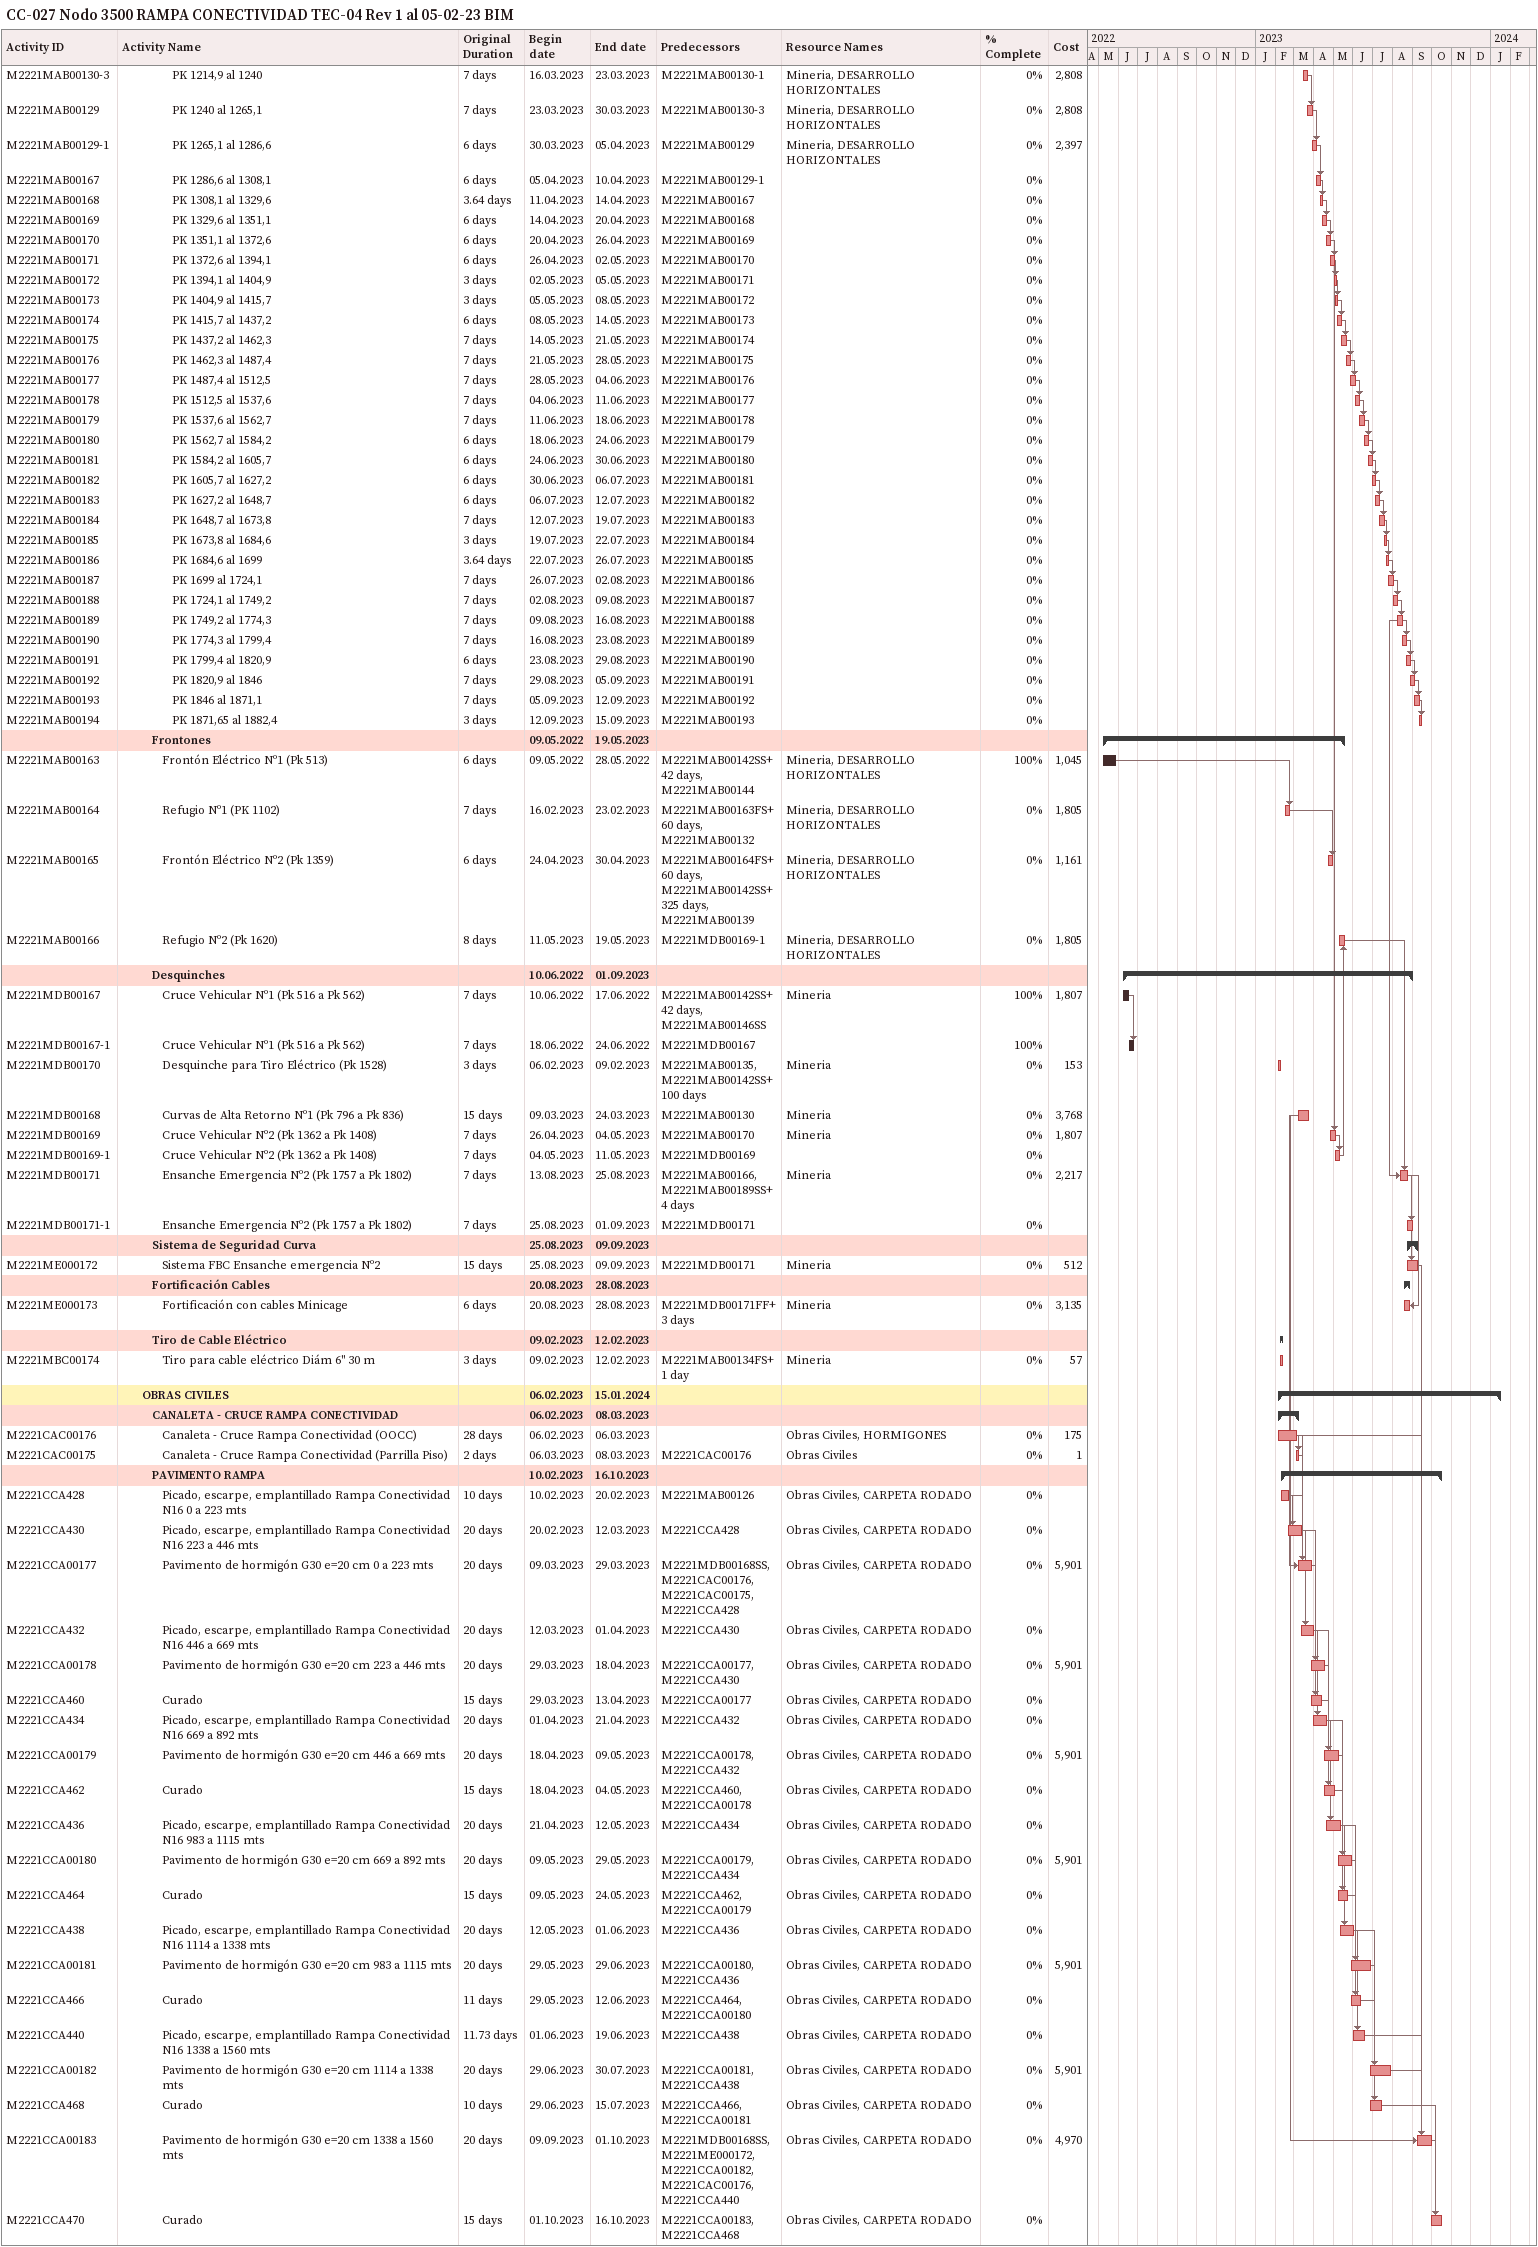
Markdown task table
CC-027 Nodo 3500 RAMPA CONECTIVIDAD TEC-04 Rev 1 al 05-02-23 BIM

| ID | Level | Task | Original duration | Start | Finish | Predecessors | Resources | % complete | Cost |
|---|---|---|---|---|---|---|---|---|---|
| M2221MAB00130-3 | 6 | PK 1214,9 al 1240 | 7d | 2023-03-16 | 2023-03-23 | M2221MAB00130-1 | Mineria, DESARROLLO HORIZONTALES | 0 | 2808 |
| M2221MAB00129 | 6 | PK 1240 al 1265,1 | 7d | 2023-03-23 | 2023-03-30 | M2221MAB00130-3 | Mineria, DESARROLLO HORIZONTALES | 0 | 2808 |
| M2221MAB00129-1 | 6 | PK 1265,1 al 1286,6 | 6d | 2023-03-30 | 2023-04-05 | M2221MAB00129 | Mineria, DESARROLLO HORIZONTALES | 0 | 2397 |
| M2221MAB00167 | 6 | PK 1286,6 al 1308,1 | 6d | 2023-04-05 | 2023-04-10 | M2221MAB00129-1 |  | 0 |  |
| M2221MAB00168 | 6 | PK 1308,1 al 1329,6 | 3.64d | 2023-04-11 | 2023-04-14 | M2221MAB00167 |  | 0 |  |
| M2221MAB00169 | 6 | PK 1329,6 al 1351,1 | 6d | 2023-04-14 | 2023-04-20 | M2221MAB00168 |  | 0 |  |
| M2221MAB00170 | 6 | PK 1351,1 al 1372,6 | 6d | 2023-04-20 | 2023-04-26 | M2221MAB00169 |  | 0 |  |
| M2221MAB00171 | 6 | PK 1372,6 al 1394,1 | 6d | 2023-04-26 | 2023-05-02 | M2221MAB00170 |  | 0 |  |
| M2221MAB00172 | 6 | PK 1394,1 al 1404,9 | 3d | 2023-05-02 | 2023-05-05 | M2221MAB00171 |  | 0 |  |
| M2221MAB00173 | 6 | PK 1404,9 al 1415,7 | 3d | 2023-05-05 | 2023-05-08 | M2221MAB00172 |  | 0 |  |
| M2221MAB00174 | 6 | PK 1415,7 al 1437,2 | 6d | 2023-05-08 | 2023-05-14 | M2221MAB00173 |  | 0 |  |
| M2221MAB00175 | 6 | PK 1437,2 al 1462,3 | 7d | 2023-05-14 | 2023-05-21 | M2221MAB00174 |  | 0 |  |
| M2221MAB00176 | 6 | PK 1462,3 al 1487,4 | 7d | 2023-05-21 | 2023-05-28 | M2221MAB00175 |  | 0 |  |
| M2221MAB00177 | 6 | PK 1487,4 al 1512,5 | 7d | 2023-05-28 | 2023-06-04 | M2221MAB00176 |  | 0 |  |
| M2221MAB00178 | 6 | PK 1512,5 al 1537,6 | 7d | 2023-06-04 | 2023-06-11 | M2221MAB00177 |  | 0 |  |
| M2221MAB00179 | 6 | PK 1537,6 al 1562,7 | 7d | 2023-06-11 | 2023-06-18 | M2221MAB00178 |  | 0 |  |
| M2221MAB00180 | 6 | PK 1562,7 al 1584,2 | 6d | 2023-06-18 | 2023-06-24 | M2221MAB00179 |  | 0 |  |
| M2221MAB00181 | 6 | PK 1584,2 al 1605,7 | 6d | 2023-06-24 | 2023-06-30 | M2221MAB00180 |  | 0 |  |
| M2221MAB00182 | 6 | PK 1605,7 al 1627,2 | 6d | 2023-06-30 | 2023-07-06 | M2221MAB00181 |  | 0 |  |
| M2221MAB00183 | 6 | PK 1627,2 al 1648,7 | 6d | 2023-07-06 | 2023-07-12 | M2221MAB00182 |  | 0 |  |
| M2221MAB00184 | 6 | PK 1648,7 al 1673,8 | 7d | 2023-07-12 | 2023-07-19 | M2221MAB00183 |  | 0 |  |
| M2221MAB00185 | 6 | PK 1673,8 al 1684,6 | 3d | 2023-07-19 | 2023-07-22 | M2221MAB00184 |  | 0 |  |
| M2221MAB00186 | 6 | PK 1684,6 al 1699 | 3.64d | 2023-07-22 | 2023-07-26 | M2221MAB00185 |  | 0 |  |
| M2221MAB00187 | 6 | PK 1699 al 1724,1 | 7d | 2023-07-26 | 2023-08-02 | M2221MAB00186 |  | 0 |  |
| M2221MAB00188 | 6 | PK 1724,1 al 1749,2 | 7d | 2023-08-02 | 2023-08-09 | M2221MAB00187 |  | 0 |  |
| M2221MAB00189 | 6 | PK 1749,2 al 1774,3 | 7d | 2023-08-09 | 2023-08-16 | M2221MAB00188 |  | 0 |  |
| M2221MAB00190 | 6 | PK 1774,3 al 1799,4 | 7d | 2023-08-16 | 2023-08-23 | M2221MAB00189 |  | 0 |  |
| M2221MAB00191 | 6 | PK 1799,4 al 1820,9 | 6d | 2023-08-23 | 2023-08-29 | M2221MAB00190 |  | 0 |  |
| M2221MAB00192 | 6 | PK 1820,9 al 1846 | 7d | 2023-08-29 | 2023-09-05 | M2221MAB00191 |  | 0 |  |
| M2221MAB00193 | 6 | PK 1846 al 1871,1 | 7d | 2023-09-05 | 2023-09-12 | M2221MAB00192 |  | 0 |  |
| M2221MAB00194 | 6 | PK 1871,65 al 1882,4 | 3d | 2023-09-12 | 2023-09-15 | M2221MAB00193 |  | 0 |  |
|  | 4 | **Frontones** |  | 2022-05-09 | 2023-05-19 |  |  |  |  |
| M2221MAB00163 | 5 | Frontón Eléctrico Nº1 (Pk 513) | 6d | 2022-05-09 | 2022-05-28 | M2221MAB00142SS+42d, M2221MAB00144 | Mineria, DESARROLLO HORIZONTALES | 100 | 1045 |
| M2221MAB00164 | 5 | Refugio Nº1 (PK 1102) | 7d | 2023-02-16 | 2023-02-23 | M2221MAB00163FS+60d, M2221MAB00132 | Mineria, DESARROLLO HORIZONTALES | 0 | 1805 |
| M2221MAB00165 | 5 | Frontón Eléctrico Nº2 (Pk 1359) | 6d | 2023-04-24 | 2023-04-30 | M2221MAB00164FS+60d, M2221MAB00142SS+325d, M2221MAB00139 | Mineria, DESARROLLO HORIZONTALES | 0 | 1161 |
| M2221MAB00166 | 5 | Refugio Nº2 (Pk 1620) | 8d | 2023-05-11 | 2023-05-19 | M2221MDB00169-1 | Mineria, DESARROLLO HORIZONTALES | 0 | 1805 |
|  | 4 | **Desquinches** |  | 2022-06-10 | 2023-09-01 |  |  |  |  |
| M2221MDB00167 | 5 | Cruce Vehicular Nº1 (Pk 516 a Pk 562) | 7d | 2022-06-10 | 2022-06-17 | M2221MAB00142SS+42d, M2221MAB00146SS | Mineria | 100 | 1807 |
| M2221MDB00167-1 | 5 | Cruce Vehicular Nº1 (Pk 516 a Pk 562) | 7d | 2022-06-18 | 2022-06-24 | M2221MDB00167 |  | 100 |  |
| M2221MDB00170 | 5 | Desquinche para Tiro Eléctrico (Pk 1528) | 3d | 2023-02-06 | 2023-02-09 | M2221MAB00135, M2221MAB00142SS+100d | Mineria | 0 | 153 |
| M2221MDB00168 | 5 | Curvas de Alta Retorno Nº1 (Pk 796 a Pk 836) | 15d | 2023-03-09 | 2023-03-24 | M2221MAB00130 | Mineria | 0 | 3768 |
| M2221MDB00169 | 5 | Cruce Vehicular Nº2 (Pk 1362 a Pk 1408) | 7d | 2023-04-26 | 2023-05-04 | M2221MAB00170 | Mineria | 0 | 1807 |
| M2221MDB00169-1 | 5 | Cruce Vehicular Nº2 (Pk 1362 a Pk 1408) | 7d | 2023-05-04 | 2023-05-11 | M2221MDB00169 |  | 0 |  |
| M2221MDB00171 | 5 | Ensanche Emergencia Nº2 (Pk 1757 a Pk 1802) | 7d | 2023-08-13 | 2023-08-25 | M2221MAB00166, M2221MAB00189SS+4d | Mineria | 0 | 2217 |
| M2221MDB00171-1 | 5 | Ensanche Emergencia Nº2 (Pk 1757 a Pk 1802) | 7d | 2023-08-25 | 2023-09-01 | M2221MDB00171 |  | 0 |  |
|  | 4 | **Sistema de Seguridad Curva** |  | 2023-08-25 | 2023-09-09 |  |  |  |  |
| M2221ME000172 | 5 | Sistema FBC Ensanche emergencia Nº2 | 15d | 2023-08-25 | 2023-09-09 | M2221MDB00171 | Mineria | 0 | 512 |
|  | 4 | **Fortificación Cables** |  | 2023-08-20 | 2023-08-28 |  |  |  |  |
| M2221ME000173 | 5 | Fortificación con cables Minicage | 6d | 2023-08-20 | 2023-08-28 | M2221MDB00171FF+3d | Mineria | 0 | 3135 |
|  | 4 | **Tiro de Cable Eléctrico** |  | 2023-02-09 | 2023-02-12 |  |  |  |  |
| M2221MBC00174 | 5 | Tiro para cable eléctrico Diám 6" 30 m | 3d | 2023-02-09 | 2023-02-12 | M2221MAB00134FS+1d | Mineria | 0 | 57 |
|  | 3 | **OBRAS CIVILES** |  | 2023-02-06 | 2024-01-15 |  |  |  |  |
|  | 4 | **CANALETA - CRUCE RAMPA CONECTIVIDAD** |  | 2023-02-06 | 2023-03-08 |  |  |  |  |
| M2221CAC00176 | 5 | Canaleta - Cruce Rampa Conectividad (OOCC) | 28d | 2023-02-06 | 2023-03-06 |  | Obras Civiles, HORMIGONES | 0 | 175 |
| M2221CAC00175 | 5 | Canaleta - Cruce Rampa Conectividad (Parrilla Piso) | 2d | 2023-03-06 | 2023-03-08 | M2221CAC00176 | Obras Civiles | 0 | 1 |
|  | 4 | **PAVIMENTO RAMPA** |  | 2023-02-10 | 2023-10-16 |  |  |  |  |
| M2221CCA428 | 5 | Picado, escarpe, emplantillado Rampa Conectividad N16 0 a 223 mts | 10d | 2023-02-10 | 2023-02-20 | M2221MAB00126 | Obras Civiles, CARPETA RODADO | 0 |  |
| M2221CCA430 | 5 | Picado, escarpe, emplantillado Rampa Conectividad N16 223 a 446 mts | 20d | 2023-02-20 | 2023-03-12 | M2221CCA428 | Obras Civiles, CARPETA RODADO | 0 |  |
| M2221CCA00177 | 5 | Pavimento de hormigón G30 e=20 cm 0 a 223 mts | 20d | 2023-03-09 | 2023-03-29 | M2221MDB00168SS, M2221CAC00176, M2221CAC00175, M2221CCA428 | Obras Civiles, CARPETA RODADO | 0 | 5901 |
| M2221CCA432 | 5 | Picado, escarpe, emplantillado Rampa Conectividad N16 446 a 669 mts | 20d | 2023-03-12 | 2023-04-01 | M2221CCA430 | Obras Civiles, CARPETA RODADO | 0 |  |
| M2221CCA00178 | 5 | Pavimento de hormigón G30 e=20 cm 223 a 446 mts | 20d | 2023-03-29 | 2023-04-18 | M2221CCA00177, M2221CCA430 | Obras Civiles, CARPETA RODADO | 0 | 5901 |
| M2221CCA460 | 5 | Curado | 15d | 2023-03-29 | 2023-04-13 | M2221CCA00177 | Obras Civiles, CARPETA RODADO | 0 |  |
| M2221CCA434 | 5 | Picado, escarpe, emplantillado Rampa Conectividad N16 669 a 892 mts | 20d | 2023-04-01 | 2023-04-21 | M2221CCA432 | Obras Civiles, CARPETA RODADO | 0 |  |
| M2221CCA00179 | 5 | Pavimento de hormigón G30 e=20 cm 446 a 669 mts | 20d | 2023-04-18 | 2023-05-09 | M2221CCA00178, M2221CCA432 | Obras Civiles, CARPETA RODADO | 0 | 5901 |
| M2221CCA462 | 5 | Curado | 15d | 2023-04-18 | 2023-05-04 | M2221CCA460, M2221CCA00178 | Obras Civiles, CARPETA RODADO | 0 |  |
| M2221CCA436 | 5 | Picado, escarpe, emplantillado Rampa Conectividad N16 983 a 1115 mts | 20d | 2023-04-21 | 2023-05-12 | M2221CCA434 | Obras Civiles, CARPETA RODADO | 0 |  |
| M2221CCA00180 | 5 | Pavimento de hormigón G30 e=20 cm 669 a 892 mts | 20d | 2023-05-09 | 2023-05-29 | M2221CCA00179, M2221CCA434 | Obras Civiles, CARPETA RODADO | 0 | 5901 |
| M2221CCA464 | 5 | Curado | 15d | 2023-05-09 | 2023-05-24 | M2221CCA462, M2221CCA00179 | Obras Civiles, CARPETA RODADO | 0 |  |
| M2221CCA438 | 5 | Picado, escarpe, emplantillado Rampa Conectividad N16 1114 a 1338 mts | 20d | 2023-05-12 | 2023-06-01 | M2221CCA436 | Obras Civiles, CARPETA RODADO | 0 |  |
| M2221CCA00181 | 5 | Pavimento de hormigón G30 e=20 cm 983 a 1115 mts | 20d | 2023-05-29 | 2023-06-29 | M2221CCA00180, M2221CCA436 | Obras Civiles, CARPETA RODADO | 0 | 5901 |
| M2221CCA466 | 5 | Curado | 11d | 2023-05-29 | 2023-06-12 | M2221CCA464, M2221CCA00180 | Obras Civiles, CARPETA RODADO | 0 |  |
| M2221CCA440 | 5 | Picado, escarpe, emplantillado Rampa Conectividad N16 1338 a 1560 mts | 11.73d | 2023-06-01 | 2023-06-19 | M2221CCA438 | Obras Civiles, CARPETA RODADO | 0 |  |
| M2221CCA00182 | 5 | Pavimento de hormigón G30 e=20 cm 1114 a 1338 mts | 20d | 2023-06-29 | 2023-07-30 | M2221CCA00181, M2221CCA438 | Obras Civiles, CARPETA RODADO | 0 | 5901 |
| M2221CCA468 | 5 | Curado | 10d | 2023-06-29 | 2023-07-15 | M2221CCA466, M2221CCA00181 | Obras Civiles, CARPETA RODADO | 0 |  |
| M2221CCA00183 | 5 | Pavimento de hormigón G30 e=20 cm 1338 a 1560 mts | 20d | 2023-09-09 | 2023-10-01 | M2221MDB00168SS, M2221ME000172, M2221CCA00182, M2221CAC00176, M2221CCA440 | Obras Civiles, CARPETA RODADO | 0 | 4970 |
| M2221CCA470 | 5 | Curado | 15d | 2023-10-01 | 2023-10-16 | M2221CCA00183, M2221CCA468 | Obras Civiles, CARPETA RODADO | 0 |  |
